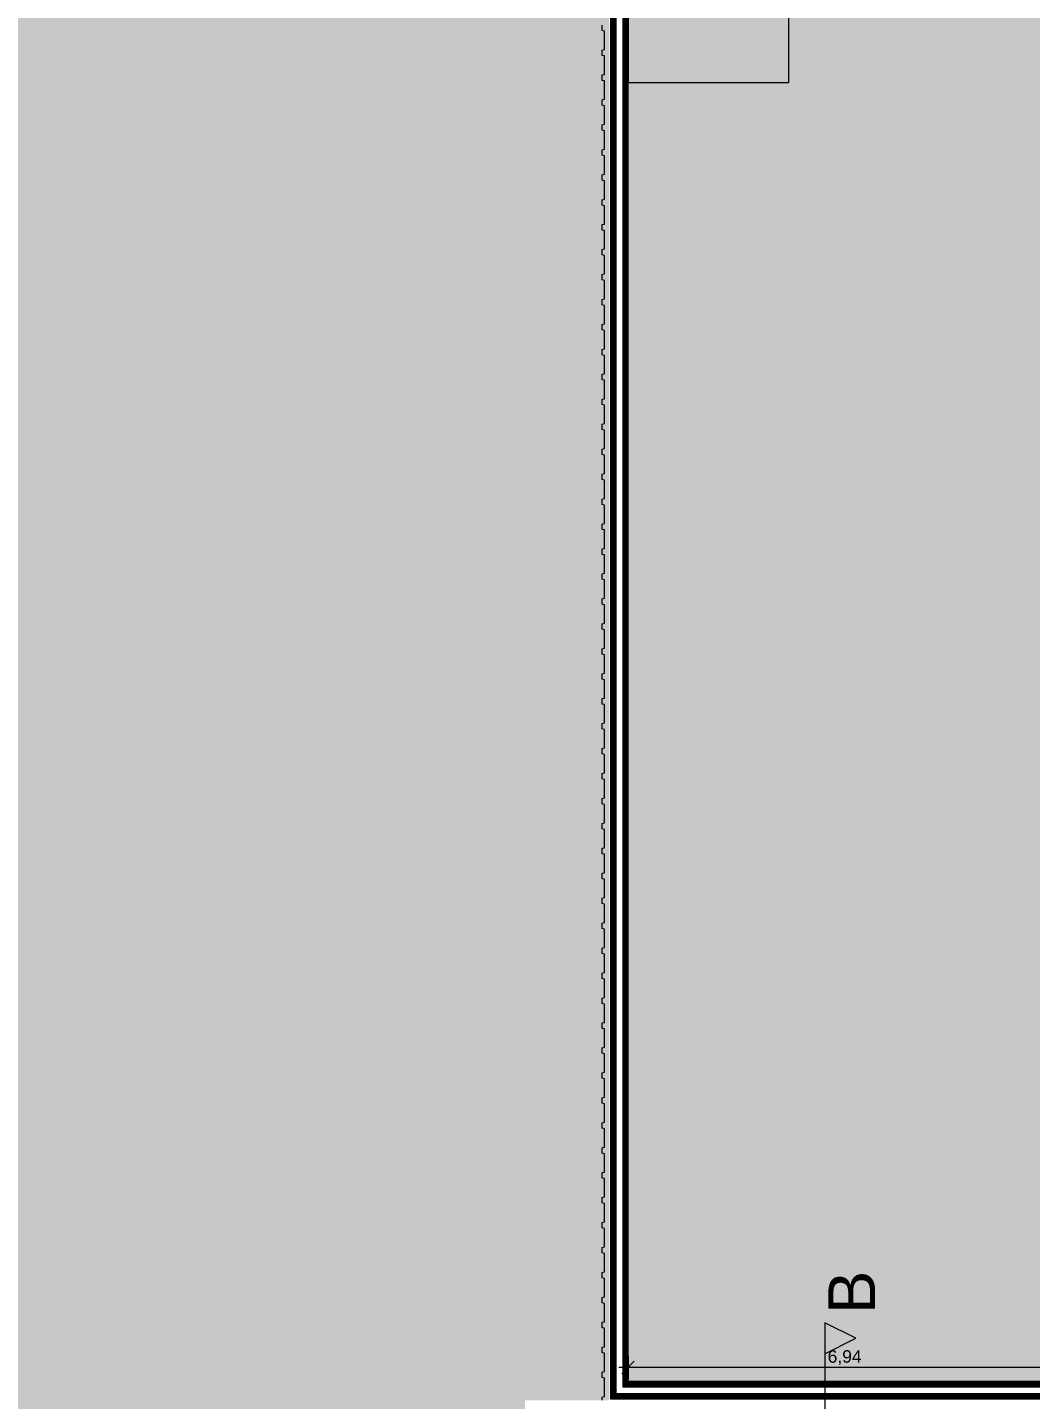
# Model space of a CAD drawing. Header units: millimetres. Extents: x 141848 to 1648660, y -465012 to -151356.
# Drawn here: x 209873 to 225961, y -253406 to -231406 of the extents above; entities that cross this region are included whole.
import ezdxf

# ---------------------------------------------------------------- set-up
doc = ezdxf.new("R2010")
doc.units = ezdxf.units.MM
doc.header["$MEASUREMENT"] = 0
doc.linetypes.add('Wipeout_Contour', pattern=[1000, 0, -1000])
for name, color, linetype in [('Cotations - 1_100', 7, 'Continuous'), ('Intérieur - Agencement', 7, 'Continuous'), ('Marques - Coupes', 7, 'Continuous'), ('Sols_ Dalles', 7, 'Continuous')]:
    doc.layers.add(name, color=color, linetype=linetype)
doc.styles.add('STYLE_GENERE_2', font='')
doc.styles.get('STYLE_GENERE_2').set_extended_font_data('Arial')
doc.dimstyles.new('STYLE_GENERE__5', dxfattribs={"dimtxt": 200, "dimasz": 190, "dimexe": 0.18, "dimexo": 0.0625, "dimgap": 0, "dimtad": 1, "dimtih": 1, "dimtoh": 1, "dimlfac": 0.001, "dimzin": 0, "dimdsep": 46, "dimtxsty": 'STYLE_GENERE_2', "dimblk": 'ARROWHEAD_6', "dimblk1": 'ARROWHEAD_6', "dimblk2": 'ARROWHEAD_6', "dimcen": 0.09, "dimse1": 1, "dimse2": 1, "dimclrd": 7, "dimclre": 7, "dimclrt": 7, "dimazin": 0, "dimtfac": 1, "dimtdec": 4, "dimtmove": 0, "dimatfit": 3, "dimfxl": 0, "dimtolj": 1, "dimtzin": 0, "dimarcsym": 0})
pattern_1 = [(45, (0, 175), (-55.684659, 55.684659), [0, -52.5, 0, -78.75]), (110, (175, 175), (74.000794, 26.934086), [0, -38.5, 0, -66.5])]
pattern_2 = [(45, (0, 0), (-7.0710678, 7.0710678), [])]

# ---------------------------------------------------------------- blocks, each defined once
blk = doc.blocks.new('Dalle_22_2', base_point=(219226, -173396))
at = {"layer": 'Sols_ Dalles', "linetype": 'Continuous', "lineweight": 0, "true_color": 0x3f3f3f}
blk.add_hatch(color=250, dxfattribs=at).paths.add_polyline_path([(219226, -173396), (219226, -253396), (244226, -253396), (244226, -173396)])
at = {"layer": 'Sols_ Dalles', "color": 250, "linetype": 'Continuous', "lineweight": 5, "true_color": 0x1f1f1f, "flags": 128}
blk.add_lwpolyline([(219226, -173396), (219226, -253396), (244226, -253396), (244226, -173396)], close=True, dxfattribs=at)
blk = doc.blocks.new('Mur_95_2', base_point=(219226, -253396))
at = {"color": 254, "linetype": 'Wipeout_Contour', "lineweight": 0, "ltscale": 1005206.020442623}
blk.add_wipeout([(219241, -253381), (219226, -253396), (219241, -253396)], dxfattribs=at)
at = {"linetype": 'Continuous', "lineweight": 5, "true_color": 0x5f5f5f}
h = blk.add_hatch(dxfattribs=at)
h.set_pattern_fill('Enduit_0002', color=251, style=0, pattern_type=2)
h.set_pattern_definition(pattern_1)
h.paths.add_polyline_path([(219241, -253381), (219226, -253396), (219241, -253396)])
at = {"color": 254, "linetype": 'Wipeout_Contour', "lineweight": 0, "ltscale": 1005231.83702656}
blk.add_wipeout([(219311, -253311), (219241, -253381), (219311, -253381)], dxfattribs=at)
at = {"linetype": 'Continuous', "lineweight": 5, "true_color": 0x5f5f5f}
h = blk.add_hatch(dxfattribs=at)
h.set_pattern_fill('Briques_terre_cuite__int_94', color=251, style=0, pattern_type=2)
h.set_pattern_definition(pattern_2)
h.paths.add_polyline_path([(219311, -253311), (219241, -253381), (219311, -253381)])
at = {"color": 254, "linetype": 'Wipeout_Contour', "lineweight": 0, "ltscale": 1005232.678426696}
blk.add_wipeout([(219421, -253201), (219311, -253311), (219421, -253311)], dxfattribs=at)
at = {"color": 254, "linetype": 'Wipeout_Contour', "lineweight": 0, "ltscale": 1229175.279748414}
blk.add_wipeout([(219241, -253381), (219241, -173415), (219226, -173415), (219226, -253381)], dxfattribs=at)
at = {"color": 254, "linetype": 'Wipeout_Contour', "lineweight": 0, "ltscale": 1005125.607326897}
blk.add_wipeout([(219506, -253116), (219491, -253131), (219506, -253131)], dxfattribs=at)
at = {"linetype": 'Continuous', "lineweight": 5, "true_color": 0x5f5f5f}
h = blk.add_hatch(dxfattribs=at)
h.set_pattern_fill('Enduit_0002', color=251, style=0, pattern_type=2)
h.set_pattern_definition(pattern_1)
h.paths.add_polyline_path([(219241, -253381), (219241, -173415), (219226, -173415), (219226, -253381)])
h = blk.add_hatch(dxfattribs=at)
h.set_pattern_fill('Enduit_0002', color=251, style=0, pattern_type=2)
h.set_pattern_definition(pattern_1)
h.paths.add_polyline_path([(219506, -253116), (219491, -253131), (219506, -253131)])
at = {"color": 254, "linetype": 'Wipeout_Contour', "lineweight": 0, "ltscale": 1005177.218901073}
blk.add_wipeout([(219491, -253131), (219421, -253201), (219491, -253201)], dxfattribs=at)
at = {"color": 254, "linetype": 'Wipeout_Contour', "lineweight": 0, "ltscale": 1005184.760481232}
blk.add_wipeout([(219226, -253381), (219226, -253396), (219241, -253381)], dxfattribs=at)
at = {"linetype": 'Continuous', "lineweight": 5, "true_color": 0x5f5f5f}
h = blk.add_hatch(dxfattribs=at)
h.set_pattern_fill('Briques_terre_cuite__int_94', color=251, style=0, pattern_type=2)
h.set_pattern_definition(pattern_2)
h.paths.add_polyline_path([(219491, -253131), (219421, -253201), (219491, -253201)])
h = blk.add_hatch(dxfattribs=at)
h.set_pattern_fill('Enduit_0002', color=251, style=0, pattern_type=2)
h.set_pattern_definition(pattern_1)
h.paths.add_polyline_path([(219226, -253381), (219226, -253396), (219241, -253381)])
at = {"color": 254, "linetype": 'Wipeout_Contour', "lineweight": 0, "ltscale": 1229278.542557207}
blk.add_wipeout([(219311, -253311), (219311, -173485), (219241, -173485), (219241, -253311)], dxfattribs=at)
at = {"linetype": 'Continuous', "lineweight": 5, "true_color": 0x5f5f5f}
h = blk.add_hatch(dxfattribs=at)
h.set_pattern_fill('Briques_terre_cuite__int_94', color=251, style=0, pattern_type=2)
h.set_pattern_definition(pattern_2)
h.paths.add_polyline_path([(219311, -253311), (219311, -173485), (219241, -173485), (219241, -253311)])
at = {"color": 254, "linetype": 'Wipeout_Contour', "lineweight": 0, "ltscale": 1005132.996614195}
blk.add_wipeout([(219241, -253311), (219241, -253381), (219311, -253311)], dxfattribs=at)
at = {"linetype": 'Continuous', "lineweight": 5, "true_color": 0x5f5f5f}
h = blk.add_hatch(dxfattribs=at)
h.set_pattern_fill('Briques_terre_cuite__int_94', color=251, style=0, pattern_type=2)
h.set_pattern_definition(pattern_2)
h.paths.add_polyline_path([(219241, -253311), (219241, -253381), (219311, -253311)])
at = {"color": 254, "linetype": 'Wipeout_Contour', "lineweight": 0, "ltscale": 1229507.699813745}
blk.add_wipeout([(219421, -253201), (219421, -173595), (219311, -173595), (219311, -253201)], dxfattribs=at)
at = {"color": 254, "linetype": 'Wipeout_Contour', "lineweight": 0, "ltscale": 1005077.412190954}
blk.add_wipeout([(219311, -253201), (219311, -253311), (219421, -253201)], dxfattribs=at)
at = {"color": 7, "linetype": 'Continuous', "lineweight": 5}
for p, q in [((219241, -173485), (219241, -253311)), ((219241, -253311), (219241, -253381)), ((219241, -253381), (219311, -253381))]:
    blk.add_line(p, q, dxfattribs=at)
at = {"color": 7, "linetype": 'Continuous', "lineweight": 5, "flags": 128}
for points in [[(219226, -173400), (219226, -253396)], [(219226, -253396), (219241, -253396)]]:
    blk.add_lwpolyline(points, dxfattribs=at)
at = {"color": 254, "linetype": 'Wipeout_Contour', "lineweight": 0, "ltscale": 1229866.04819623}
blk.add_wipeout([(219506, -253116), (219506, -173680), (219491, -173680), (219491, -253116)], dxfattribs=at)
at = {"linetype": 'Continuous', "lineweight": 5, "true_color": 0x5f5f5f}
h = blk.add_hatch(dxfattribs=at)
h.set_pattern_fill('Enduit_0002', color=251, style=0, pattern_type=2)
h.set_pattern_definition(pattern_1)
h.paths.add_polyline_path([(219506, -253116), (219506, -173680), (219491, -173680), (219491, -253116)])
at = {"color": 254, "linetype": 'Wipeout_Contour', "lineweight": 0, "ltscale": 1005104.347246534}
blk.add_wipeout([(219491, -253116), (219491, -253131), (219506, -253116)], dxfattribs=at)
at = {"linetype": 'Continuous', "lineweight": 5, "true_color": 0x5f5f5f}
h = blk.add_hatch(dxfattribs=at)
h.set_pattern_fill('Enduit_0002', color=251, style=0, pattern_type=2)
h.set_pattern_definition(pattern_1)
h.paths.add_polyline_path([(219491, -253116), (219491, -253131), (219506, -253116)])
at = {"color": 254, "linetype": 'Wipeout_Contour', "lineweight": 0, "ltscale": 1229747.775588619}
blk.add_wipeout([(219491, -253131), (219491, -173665), (219421, -173665), (219421, -253131)], dxfattribs=at)
at = {"linetype": 'Continuous', "lineweight": 5, "true_color": 0x5f5f5f}
h = blk.add_hatch(dxfattribs=at)
h.set_pattern_fill('Briques_terre_cuite__int_94', color=251, style=0, pattern_type=2)
h.set_pattern_definition(pattern_2)
h.paths.add_polyline_path([(219491, -253131), (219491, -173665), (219421, -173665), (219421, -253131)])
at = {"color": 254, "linetype": 'Wipeout_Contour', "lineweight": 0, "ltscale": 1005078.374192049}
blk.add_wipeout([(219421, -253131), (219421, -253201), (219491, -253131)], dxfattribs=at)
at = {"linetype": 'Continuous', "lineweight": 5, "true_color": 0x5f5f5f}
h = blk.add_hatch(dxfattribs=at)
h.set_pattern_fill('Briques_terre_cuite__int_94', color=251, style=0, pattern_type=2)
h.set_pattern_definition(pattern_2)
h.paths.add_polyline_path([(219421, -253131), (219421, -253201), (219491, -253131)])
at = {"color": 7, "linetype": 'Continuous', "lineweight": 5}
for p, q in [((219311, -173595), (219311, -253201)), ((219421, -173665), (219421, -253131)), ((219491, -253131), (219491, -173665)), ((219311, -253201), (219311, -253311)), ((219421, -253131), (219421, -253201)), ((219421, -253201), (219491, -253201)), ((219491, -253131), (219506, -253131)), ((219311, -253311), (219421, -253311))]:
    blk.add_line(p, q, dxfattribs=at)
at = {"color": 7, "linetype": 'Continuous', "lineweight": 5, "flags": 128}
blk.add_lwpolyline([(219506, -253116), (219506, -173680)], dxfattribs=at)
blk = doc.blocks.new('Mur_159_2', base_point=(228451, -253396))
at = {"color": 254, "linetype": 'Wipeout_Contour', "lineweight": 0, "ltscale": 1352475.458705811}
blk.add_wipeout([(219241, -253396), (228451, -253396), (228451, -253381), (219241, -253381)], dxfattribs=at)
at = {"linetype": 'Continuous', "lineweight": 5, "true_color": 0x5f5f5f}
h = blk.add_hatch(dxfattribs=at)
h.set_pattern_fill('Enduit_0002', color=251, style=0, pattern_type=2)
h.set_pattern_definition(pattern_1)
h.paths.add_polyline_path([(219241, -253396), (228451, -253396), (228451, -253381), (219241, -253381)])
at = {"color": 254, "linetype": 'Wipeout_Contour', "lineweight": 0, "ltscale": 1352439.678045257}
blk.add_wipeout([(219311, -253381), (228451, -253381), (228451, -253311), (219311, -253311)], dxfattribs=at)
at = {"linetype": 'Continuous', "lineweight": 5, "true_color": 0x5f5f5f}
h = blk.add_hatch(dxfattribs=at)
h.set_pattern_fill('Briques_terre_cuite__int_94', color=251, style=0, pattern_type=2)
h.set_pattern_definition(pattern_2)
h.paths.add_polyline_path([(219311, -253381), (228451, -253381), (228451, -253311), (219311, -253311)])
at = {"color": 254, "linetype": 'Wipeout_Contour', "lineweight": 0, "ltscale": 1352313.97294832}
blk.add_wipeout([(219421, -253311), (228451, -253311), (228451, -253201), (219421, -253201)], dxfattribs=at)
at = {"color": 7, "linetype": 'Continuous', "lineweight": 5}
for p, q in [((219241, -253381), (219311, -253381)), ((219311, -253381), (228451, -253381))]:
    blk.add_line(p, q, dxfattribs=at)
at = {"color": 7, "linetype": 'Continuous', "lineweight": 5, "flags": 128}
blk.add_lwpolyline([(219241, -253396), (228451, -253396)], dxfattribs=at)
at = {"color": 254, "linetype": 'Wipeout_Contour', "lineweight": 0, "ltscale": 1349341.825397749}
blk.add_wipeout([(226441, -253116), (219506, -253116), (219506, -253131), (226441, -253131)], dxfattribs=at)
at = {"linetype": 'Continuous', "lineweight": 5, "true_color": 0x5f5f5f}
h = blk.add_hatch(dxfattribs=at)
h.set_pattern_fill('Enduit_0002', color=251, style=0, pattern_type=2)
h.set_pattern_definition(pattern_1)
h.paths.add_polyline_path([(226441, -253116), (219506, -253116), (219506, -253131), (226441, -253131)])
at = {"color": 254, "linetype": 'Wipeout_Contour', "lineweight": 0, "ltscale": 1361330.529918473}
blk.add_wipeout([(226541, -253131), (228451, -253131), (228451, -253116), (226541, -253116)], dxfattribs=at)
at = {"linetype": 'Continuous', "lineweight": 5, "true_color": 0x5f5f5f}
h = blk.add_hatch(dxfattribs=at)
h.set_pattern_fill('Enduit_0002', color=251, style=0, pattern_type=2)
h.set_pattern_definition(pattern_1)
h.paths.add_polyline_path([(226541, -253131), (228451, -253131), (228451, -253116), (226541, -253116)])
at = {"color": 254, "linetype": 'Wipeout_Contour', "lineweight": 0, "ltscale": 1352135.992102081}
blk.add_wipeout([(219491, -253201), (228451, -253201), (228451, -253131), (219491, -253131)], dxfattribs=at)
at = {"linetype": 'Continuous', "lineweight": 5, "true_color": 0x5f5f5f}
h = blk.add_hatch(dxfattribs=at)
h.set_pattern_fill('Briques_terre_cuite__int_94', color=251, style=0, pattern_type=2)
h.set_pattern_definition(pattern_2)
h.paths.add_polyline_path([(219491, -253201), (228451, -253201), (228451, -253131), (219491, -253131)])
at = {"color": 7, "linetype": 'Continuous', "lineweight": 5}
for p, q in [((219421, -253201), (219491, -253201)), ((219491, -253131), (219506, -253131)), ((219491, -253201), (228451, -253201)), ((226441, -253131), (219506, -253131)), ((226441, -253116), (226441, -253131)), ((226441, -253131), (226541, -253131)), ((226541, -253131), (226541, -253116)), ((228451, -253131), (226541, -253131)), ((219311, -253311), (219421, -253311)), ((219421, -253311), (228451, -253311))]:
    blk.add_line(p, q, dxfattribs=at)
at = {"color": 7, "linetype": 'Continuous', "lineweight": 5, "flags": 128}
for points in [[(226441, -253116), (219506, -253116)], [(228451, -253116), (226541, -253116)]]:
    blk.add_lwpolyline(points, dxfattribs=at)
blk = doc.blocks.new('Tôle profilée 25_11')
at = {"color": 7, "linetype": 'Continuous', "lineweight": 5}
for p, q in [((-38, 65005), (-38, 64956.75)), ((-38, 64956.75), (0, 64947.225)), ((0, 64947.225), (0, 64800)), ((0, 64800), (0, 64652.775)), ((0, 64652.775), (-38, 64643.25)), ((-38, 64643.25), (-38, 64556.75)), ((-38, 64556.75), (0, 64547.225)), ((0, 64547.225), (0, 64400)), ((0, 64252.775), (-38, 64243.25)), ((-38, 64243.25), (-38, 64156.75)), ((0, 64400), (0, 64252.775)), ((-38, 64156.75), (0, 64147.225)), ((0, 64147.225), (0, 64000)), ((0, 63852.775), (-38, 63843.25)), ((-38, 63843.25), (-38, 63756.75)), ((0, 64000), (0, 63852.775)), ((-38, 63756.75), (0, 63747.225)), ((0, 63747.225), (0, 63600)), ((0, 63600), (0, 63452.775)), ((0, 63452.775), (-38, 63443.25)), ((-38, 63443.25), (-38, 63356.75)), ((-38, 63356.75), (0, 63347.225)), ((0, 63347.225), (0, 63200)), ((0, 63200), (0, 63052.775)), ((0, 63052.775), (-38, 63043.25)), ((-38, 63043.25), (-38, 62956.75)), ((-38, 62956.75), (0, 62947.225)), ((0, 62947.225), (0, 62800)), ((0, 62800), (0, 62652.775)), ((0, 62652.775), (-38, 62643.25)), ((-38, 62643.25), (-38, 62556.75)), ((-38, 62556.75), (0, 62547.225)), ((0, 62547.225), (0, 62400)), ((0, 62400), (0, 62252.775)), ((0, 62252.775), (-38, 62243.25)), ((-38, 62243.25), (-38, 62156.75)), ((-38, 62156.75), (0, 62147.225)), ((0, 62147.225), (0, 62000)), ((0, 61852.775), (-38, 61843.25)), ((-38, 61843.25), (-38, 61756.75)), ((0, 62000), (0, 61852.775)), ((-38, 61756.75), (0, 61747.225)), ((0, 61747.225), (0, 61600)), ((0, 61452.775), (-38, 61443.25)), ((-38, 61443.25), (-38, 61356.75)), ((0, 61600), (0, 61452.775)), ((-38, 61356.75), (0, 61347.225)), ((0, 61347.225), (0, 61200)), ((0, 61200), (0, 61052.775)), ((0, 61052.775), (-38, 61043.25)), ((-38, 61043.25), (-38, 60956.75)), ((-38, 60956.75), (0, 60947.225)), ((0, 60947.225), (0, 60800)), ((0, 60800), (0, 60652.775)), ((0, 60652.775), (-38, 60643.25)), ((-38, 60643.25), (-38, 60556.75)), ((-38, 60556.75), (0, 60547.225)), ((0, 60547.225), (0, 60400)), ((0, 60400), (0, 60252.775)), ((0, 60252.775), (-38, 60243.25)), ((-38, 60243.25), (-38, 60156.75)), ((-38, 60156.75), (0, 60147.225)), ((0, 60147.225), (0, 60000)), ((0, 59852.775), (-38, 59843.25)), ((-38, 59843.25), (-38, 59756.75)), ((0, 60000), (0, 59852.775)), ((-38, 59756.75), (0, 59747.225)), ((0, 59747.225), (0, 59600)), ((0, 59452.775), (-38, 59443.25)), ((-38, 59443.25), (-38, 59356.75)), ((0, 59600), (0, 59452.775)), ((-38, 59356.75), (0, 59347.225)), ((0, 59347.225), (0, 59200)), ((0, 59200), (0, 59052.775)), ((0, 59052.775), (-38, 59043.25)), ((-38, 59043.25), (-38, 58956.75)), ((-38, 58956.75), (0, 58947.225)), ((0, 58947.225), (0, 58800)), ((0, 58800), (0, 58652.775)), ((0, 58652.775), (-38, 58643.25)), ((-38, 58643.25), (-38, 58556.75)), ((-38, 58556.75), (0, 58547.225)), ((0, 58547.225), (0, 58400)), ((0, 58400), (0, 58252.775)), ((0, 58252.775), (-38, 58243.25)), ((-38, 58243.25), (-38, 58156.75)), ((-38, 58156.75), (0, 58147.225)), ((0, 58147.225), (0, 58000)), ((0, 58000), (0, 57852.775)), ((0, 57852.775), (-38, 57843.25)), ((-38, 57843.25), (-38, 57756.75)), ((-38, 57756.75), (0, 57747.225)), ((0, 57747.225), (0, 57600)), ((0, 57452.775), (-38, 57443.25)), ((-38, 57443.25), (-38, 57356.75)), ((0, 57600), (0, 57452.775)), ((-38, 57356.75), (0, 57347.225)), ((0, 57347.225), (0, 57200)), ((0, 57052.775), (-38, 57043.25)), ((-38, 57043.25), (-38, 56956.75)), ((0, 57200), (0, 57052.775)), ((-38, 56956.75), (0, 56947.225)), ((0, 56947.225), (0, 56800)), ((0, 56800), (0, 56652.775)), ((0, 56652.775), (-38, 56643.25)), ((-38, 56643.25), (-38, 56556.75)), ((-38, 56556.75), (0, 56547.225)), ((0, 56547.225), (0, 56400)), ((0, 56400), (0, 56252.775)), ((0, 56252.775), (-38, 56243.25)), ((-38, 56243.25), (-38, 56156.75)), ((-38, 56156.75), (0, 56147.225)), ((0, 56147.225), (0, 56000)), ((0, 56000), (0, 55852.775)), ((0, 55852.775), (-38, 55843.25)), ((-38, 55843.25), (-38, 55756.75)), ((-38, 55756.75), (0, 55747.225)), ((0, 55747.225), (0, 55600)), ((0, 55452.775), (-38, 55443.25)), ((-38, 55443.25), (-38, 55356.75)), ((0, 55600), (0, 55452.775)), ((-38, 55356.75), (0, 55347.225)), ((0, 55347.225), (0, 55200)), ((0, 55052.775), (-38, 55043.25)), ((-38, 55043.25), (-38, 54956.75)), ((0, 55200), (0, 55052.775)), ((-38, 54956.75), (0, 54947.225)), ((0, 54947.225), (0, 54800)), ((0, 54800), (0, 54652.775)), ((0, 54652.775), (-38, 54643.25)), ((-38, 54643.25), (-38, 54556.75)), ((-38, 54556.75), (0, 54547.225)), ((0, 54547.225), (0, 54400)), ((0, 54400), (0, 54252.775)), ((0, 54252.775), (-38, 54243.25)), ((-38, 54243.25), (-38, 54156.75)), ((-38, 54156.75), (0, 54147.225)), ((0, 54147.225), (0, 54000)), ((0, 54000), (0, 53852.775)), ((0, 53852.775), (-38, 53843.25)), ((-38, 53843.25), (-38, 53756.75)), ((-38, 53756.75), (0, 53747.225)), ((0, 53747.225), (0, 53600)), ((0, 53600), (0, 53452.775)), ((0, 53452.775), (-38, 53443.25)), ((-38, 53443.25), (-38, 53356.75)), ((-38, 53356.75), (0, 53347.225)), ((0, 53347.225), (0, 53200)), ((0, 53052.775), (-38, 53043.25)), ((-38, 53043.25), (-38, 52956.75)), ((0, 53200), (0, 53052.775)), ((-38, 52956.75), (0, 52947.225)), ((0, 52947.225), (0, 52800)), ((0, 52652.775), (-38, 52643.25)), ((-38, 52643.25), (-38, 52556.75)), ((0, 52800), (0, 52652.775)), ((-38, 52556.75), (0, 52547.225)), ((0, 52547.225), (0, 52400)), ((0, 52400), (0, 52252.775)), ((0, 52252.775), (-38, 52243.25)), ((-38, 52243.25), (-38, 52156.75)), ((-38, 52156.75), (0, 52147.225)), ((0, 52147.225), (0, 52000)), ((0, 52000), (0, 51852.775)), ((0, 51852.775), (-38, 51843.25)), ((-38, 51843.25), (-38, 51756.75)), ((-38, 51756.75), (0, 51747.225)), ((0, 51747.225), (0, 51600)), ((0, 51600), (0, 51452.775)), ((0, 51452.775), (-38, 51443.25)), ((-38, 51443.25), (-38, 51356.75)), ((-38, 51356.75), (0, 51347.225)), ((0, 51347.225), (0, 51200)), ((0, 51052.775), (-38, 51043.25)), ((-38, 51043.25), (-38, 50956.75)), ((0, 51200), (0, 51052.775)), ((-38, 50956.75), (0, 50947.225)), ((0, 50947.225), (0, 50800)), ((0, 50652.775), (-38, 50643.25)), ((-38, 50643.25), (-38, 50556.75)), ((0, 50800), (0, 50652.775)), ((-38, 50556.75), (0, 50547.225)), ((0, 50547.225), (0, 50400)), ((0, 50400), (0, 50252.775)), ((0, 50252.775), (-38, 50243.25)), ((-38, 50243.25), (-38, 50156.75)), ((-38, 50156.75), (0, 50147.225)), ((0, 50147.225), (0, 50000)), ((0, 50000), (0, 49852.775)), ((0, 49852.775), (-38, 49843.25)), ((-38, 49843.25), (-38, 49756.75)), ((-38, 49756.75), (0, 49747.225)), ((0, 49747.225), (0, 49600)), ((0, 49600), (0, 49452.775)), ((0, 49452.775), (-38, 49443.25)), ((-38, 49443.25), (-38, 49356.75)), ((-38, 49356.75), (0, 49347.225)), ((0, 49347.225), (0, 49200)), ((0, 49200), (0, 49052.775)), ((0, 49052.775), (-38, 49043.25)), ((-38, 49043.25), (-38, 48956.75)), ((-38, 48956.75), (0, 48947.225)), ((0, 48947.225), (0, 48800)), ((0, 48652.775), (-38, 48643.25)), ((-38, 48643.25), (-38, 48556.75)), ((0, 48800), (0, 48652.775)), ((-38, 48556.75), (0, 48547.225)), ((0, 48547.225), (0, 48400)), ((0, 48252.775), (-38, 48243.25)), ((-38, 48243.25), (-38, 48156.75)), ((0, 48400), (0, 48252.775)), ((-38, 48156.75), (0, 48147.225)), ((0, 48147.225), (0, 48000)), ((0, 48000), (0, 47852.775)), ((0, 47852.775), (-38, 47843.25)), ((-38, 47843.25), (-38, 47756.75)), ((-38, 47756.75), (0, 47747.225)), ((0, 47747.225), (0, 47600)), ((0, 47600), (0, 47452.775)), ((0, 47452.775), (-38, 47443.25)), ((-38, 47443.25), (-38, 47356.75)), ((-38, 47356.75), (0, 47347.225)), ((0, 47347.225), (0, 47200)), ((0, 47200), (0, 47052.775)), ((0, 47052.775), (-38, 47043.25)), ((-38, 47043.25), (-38, 46956.75)), ((-38, 46956.75), (0, 46947.225)), ((0, 46947.225), (0, 46800)), ((0, 46652.775), (-38, 46643.25)), ((-38, 46643.25), (-38, 46556.75)), ((0, 46800), (0, 46652.775)), ((-38, 46556.75), (0, 46547.225)), ((0, 46547.225), (0, 46400)), ((0, 46252.775), (-38, 46243.25)), ((-38, 46243.25), (-38, 46156.75)), ((0, 46400), (0, 46252.775)), ((-38, 46156.75), (0, 46147.225)), ((0, 46147.225), (0, 46000)), ((0, 46000), (0, 45852.775)), ((0, 45852.775), (-38, 45843.25)), ((-38, 45843.25), (-38, 45756.75)), ((-38, 45756.75), (0, 45747.225)), ((0, 45747.225), (0, 45600)), ((0, 45600), (0, 45452.775)), ((0, 45452.775), (-38, 45443.25)), ((-38, 45443.25), (-38, 45356.75)), ((-38, 45356.75), (0, 45347.225)), ((0, 45347.225), (0, 45200)), ((0, 45200), (0, 45052.775)), ((0, 45052.775), (-38, 45043.25)), ((-38, 45043.25), (-38, 44956.75)), ((-38, 44956.75), (0, 44947.225)), ((0, 44947.225), (0, 44800)), ((0, 44800), (0, 44652.775)), ((0, 44652.775), (-38, 44643.25)), ((-38, 44643.25), (-38, 44556.75)), ((-38, 44556.75), (0, 44547.225)), ((0, 44547.225), (0, 44400)), ((0, 44252.775), (-38, 44243.25)), ((-38, 44243.25), (-38, 44156.75)), ((0, 44400), (0, 44252.775)), ((-38, 44156.75), (0, 44147.225)), ((0, 44147.225), (0, 44000)), ((0, 43852.775), (-38, 43843.25)), ((-38, 43843.25), (-38, 43756.75)), ((0, 44000), (0, 43852.775)), ((-38, 43756.75), (0, 43747.225)), ((0, 43747.225), (0, 43600)), ((0, 43600), (0, 43452.775)), ((0, 43452.775), (-38, 43443.25)), ((-38, 43443.25), (-38, 43356.75)), ((-38, 43356.75), (0, 43347.225)), ((0, 43347.225), (0, 43200)), ((0, 43200), (0, 43052.775)), ((0, 43052.775), (-38, 43043.25)), ((-38, 43043.25), (-38, 42956.75))]:
    blk.add_line(p, q, dxfattribs=at)
blk = doc.blocks.new('*D522')
at = {"layer": 'Cotations - 1_100', "color": 7, "linetype": 'Continuous', "lineweight": 5}
for p, q in [((219506, -252704), (219506, -253079)), ((226441, -252704), (226441, -253079)), ((219506, -252892), (219356, -252892)), ((219606, -252792), (219406, -252992)), ((226441, -252892), (219506, -252892)), ((226341, -252992), (226541, -252792)), ((226641, -252792), (226441, -252992)), ((226541, -252892), (226441, -252892))]:
    blk.add_line(p, q, dxfattribs=at)
at = {"layer": 'Cotations - 1_100', "color": 7, "lineweight": 5, "insert": (222707, -252852), "char_height": 200, "attachment_point": 7, "style": 'STYLE_GENERE_2'}
blk.add_mtext('\\A1;{\\pql;\\fArial|b0|i0|c0|p38;6,94}', dxfattribs=at)
blk = doc.blocks.new('ARROWHEAD_6')
at = {"color": 0, "linetype": 'Continuous', "lineweight": 0}
for p, q in [((0, 0), (-1, 0)), ((-0.5, -0.5), (0.5, 0.5))]:
    blk.add_line(p, q, dxfattribs=at)
blk = doc.blocks.new('Plan de coupe_2_2', base_point=(222661, -252424))
at = {"layer": 'Marques - Coupes', "linetype": 'Continuous', "lineweight": 0, "true_color": 0x000000}
for points in [[(222661, -252174), (222661, -252674), (223161, -252424)], [(222661, -262816), (223161, -262566), (222661, -262316)]]:
    blk.add_hatch(color=18, dxfattribs=at).paths.add_polyline_path(points)
at = {"layer": 'Marques - Coupes', "color": 7, "linetype": 'Continuous', "lineweight": 5}
blk.add_line((222661, -252674), (222661, -262316), dxfattribs=at)
at = {"layer": 'Marques - Coupes', "color": 7, "linetype": 'Continuous', "lineweight": 5, "flags": 128}
for points in [[(222661, -252174), (222661, -252674), (223161, -252424)], [(222661, -262816), (222661, -262316), (223161, -262566)]]:
    blk.add_lwpolyline(points, close=True, dxfattribs=at)
at = {"layer": 'Marques - Coupes', "color": 7, "lineweight": 5, "char_height": 750, "rotation": 90, "style": 'STYLE_GENERE_2'}
for s, insert, attachment_point in [('\\A1;{\\pqr;\\pt0;\\fArial|b0|i0|c0|p38;B}', (223468, -251338), 9), ('\\A1;{\\pql;\\pt0;\\fArial|b0|i0|c0|p38;B}', (223468, -263651), 7)]:
    blk.add_mtext(s, dxfattribs=dict(at, insert=insert, attachment_point=attachment_point))

msp = doc.modelspace()

# ---------------------------------------------------------------- hatches: boundary and pattern name
at = {"linetype": 'Continuous', "lineweight": 0, "true_color": 0x6f6f6f}
h = msp.add_hatch(color=8, dxfattribs=at)
h.paths.add_polyline_path([(141848.442, -275935.042), (141848.442, -295062.571), (269220.821, -293826.868), (269220.821, -270902.734), (268763.049, -270902.734), (254213.6, -271040.575), (254213.6, -163437.635), (153156.2, -163437.635), (153156.2, -271040.575), (153182.962, -271040.57), (153183.146, -272000.514, -0.409427364), (149183.681, -275935.042)])
h.paths.add_polyline_path([(158435.584, -260639.953), (155145.584, -260639.953), (155145.584, -248364.953), (155145.584, -243089.974), (155145.584, -242189.974), (158435.584, -242189.974)], flags=0)
h.paths.add_polyline_path([(196775.042, -260810.571), (196775.042, -222495.57), (186955.542, -222495.57), (186955.542, -218295.57), (196754.55, -218295.57), (196754.55, -208495.57), (196754.55, -204495.57), (193355.542, -204495.57), (193355.542, -201780.57), (193355.542, -195161.535), (195576.034, -195161.535), (195576.034, -189810.571), (217850.068, -189810.571), (217850.068, -262266.885), (245610.045, -262266.885), (245610.045, -253395.571), (245626.034, -253395.571), (246426.034, -253395.571), (247826.034, -253395.571), (247826.034, -248005.571), (247826.034, -246605.571), (245626.034, -246605.571), (245610.045, -246605.571), (245610.045, -171995.57), (212806.28, -171995.57), (161503.433, -171995.57), (161503.433, -193810.571), (161503.433, -230015.57), (161503.433, -260810.571)], flags=0)
h.paths.add_polyline_path([(162737.042, -269433.913, -0.09031866), (162858.773, -268727.623, -0.201448728), (163912.639, -267592.74, -0.104211445), (164718.006, -267415.055), (165317.979, -267409.371, -0.104044608), (166125.354, -267571.244, -0.238255457), (167284.257, -268953.318, -0.055188622), (167336.836, -269390.334), (167338.931, -269611.438), (167351.046, -270890.267), (167092.583, -271892.761, -0.267949192), (165370.083, -272909.124), (164770.11, -272914.808, -0.193717464), (163379.252, -272370.185, -0.070568756), (163028.663, -271931.262, -0.131652498), (162751.253, -270933.845)], flags=0)
h.paths.add_polyline_path([(173316.986, -273599.031), (173316.986, -273452.052), (173330.488, -267377.824, -0.380556701), (175316.986, -265609.826), (175394.714, -265609.826), (175394.714, -270609.826), (190394.714, -270609.826), (190394.714, -265609.826), (195356.191, -265609.826, -0.414213562), (196856.191, -267109.826), (196856.191, -273660.699, -0.345501612), (195137.285, -275433.432), (175327.752, -275599.002, -0.415791099)], flags=0)
h.paths.add_polyline_path([(205510.093, -271504.083, -0.134473934), (205230.948, -270484.937), (205230.948, -268984.937, -0.414213562), (207230.948, -266984.937), (207830.948, -266984.937, -0.414213562), (209830.948, -268984.937), (209830.948, -270484.937, -0.128820346), (209574.03, -271465.581, -0.270936291), (207830.948, -272484.937), (207230.948, -272484.937, -0.264979997)], flags=0)
h.paths.add_polyline_path([(217862.687, -273329.325), (217869.949, -267730.336, -0.098561509), (218100.718, -266943.721), (218117.681, -266951.545, -0.258849002), (219955.479, -265605.827), (219953.141, -265587.294), (220637.569, -265587.294), (220637.569, -265687.294), (220637.569, -270687.294), (250537.569, -270687.294), (250537.569, -265687.294), (252208.004, -265687.294), (254186.294, -265687.294), (254186.294, -267687.294), (254186.294, -271062.255, 0.001345761), (254186.323, -271073.021), (254197.209, -273095.233, -0.414213562), (252208.004, -275105.97), (243484.534, -275105.97, -0.005188955), (243431.438, -275116.103), (235447.992, -275196.191), (220071.012, -275253.24, -0.386553331), (217873.089, -273475.385, -0.025189219)], flags=0)
at = {"layer": 'Intérieur - Agencement', "linetype": 'Continuous', "lineweight": 5}
msp.add_hatch(color=9, dxfattribs=at).paths.add_polyline_path([(239728.797, -175273.529), (221021.302, -175273.529), (221021.302, -246738.743), (223601.646, -177710.521)])
at = {"layer": 'Sols_ Dalles', "linetype": 'Continuous', "lineweight": 0, "true_color": 0x2e271c}
msp.add_hatch(color=250, dxfattribs=at).paths.add_polyline_path([(161503.433, -171995.57), (161503.433, -230015.57), (161503.433, -260810.571), (196775.042, -260810.571), (196775.042, -260795.571), (196775.042, -258649.982), (196775.042, -258010.558), (196775.042, -222495.57), (186955.542, -222495.57), (186955.542, -218295.57), (196754.55, -218295.57), (196754.55, -204495.57), (193355.542, -204495.57), (193355.542, -195161.535), (195576.034, -195161.535), (195576.034, -189810.571), (217805.542, -189810.571), (217805.542, -253395.57), (217805.542, -253415.571), (219205.542, -253415.571), (219205.542, -253395.57), (219205.542, -188410.571), (191955.542, -188410.571), (191955.542, -190035.076), (194140.476, -190023.061), (194160.967, -193749.52), (191976.034, -193761.535), (191955.542, -200380.57), (191955.542, -205895.57), (195354.55, -205895.57), (195354.55, -216895.57), (185555.542, -216895.57), (185555.542, -223895.57), (195354.55, -223895.57), (195354.55, -258649.982), (195354.55, -259410.571), (163990.222, -259410.571), (162860.681, -259410.571), (162860.681, -231415.57), (162860.681, -173395.57), (244226.034, -173395.57), (244226.034, -248005.571), (245626.034, -248005.571), (246426.034, -248005.571), (246426.034, -251817.03), (245610.045, -251817.03), (244211.034, -251817.03), (244211.034, -253395.571), (246426.034, -253395.571), (247826.034, -253395.571), (247826.034, -248005.571), (247826.034, -246605.571), (245626.034, -246605.571), (245626.034, -171995.57)])
at = {"layer": 'Sols_ Dalles', "linetype": 'Continuous', "lineweight": 0, "true_color": 0x102f29}
msp.add_hatch(color=118, dxfattribs=at).paths.add_polyline_path([(222085.805, -228716.763), (219505.542, -228716.763), (219505.542, -232288.387), (222085.805, -232288.387)])

# ---------------------------------------------------------------- linework, layer by layer
at = {"layer": 'Sols_ Dalles', "color": 7, "linetype": 'Continuous', "lineweight": 5, "flags": 128}
msp.add_lwpolyline([(222085.805, -228716.763), (219505.542, -228716.763), (219505.542, -232288.387), (222085.805, -232288.387)], close=True, dxfattribs=at)

# ---------------------------------------------------------------- block references
at = {"layer": 'Sols_ Dalles', "color": 250, "linetype": 'Continuous', "lineweight": 5, "true_color": 0x1f1f1f}
msp.add_blockref('Dalle_22_2', (219225.542, -173395.57), dxfattribs=at)

# ---------------------------------------------------------------- next in the draw order: block references
at = {"color": 7, "lineweight": 5}
msp.add_blockref('Mur_95_2', (219225.542, -253395.571), dxfattribs=at)

# ---------------------------------------------------------------- next in the draw order: block references
at = {"color": 7, "linetype": 'Continuous', "lineweight": 5, "xscale": -1, "zscale": 1000, "rotation": 180}
msp.add_blockref('Tôle profilée 25_11', (219125.542, -188410.571), dxfattribs=at)
at = {"color": 7, "lineweight": 5}
msp.add_blockref('Mur_159_2', (228451.034, -253395.571), dxfattribs=at)

# ---------------------------------------------------------------- next in the draw order: block references
at = {"layer": 'Marques - Coupes', "color": 7, "lineweight": 5}
msp.add_blockref('Plan de coupe_2_2', (222660.599, -252423.689), dxfattribs=at)

# ---------------------------------------------------------------- next in the draw order: dimensions: what is measured, and where the dimension line sits
at = {"layer": 'Cotations - 1_100', "color": 7, "linetype": 'Continuous', "lineweight": 5}
dim = msp.add_linear_dim(base=(219505.542, -252891.78), p1=(226441.303, -251965.44), p2=(219505.542, -213397.85), angle=180, dimstyle='STYLE_GENERE__5', dxfattribs=at)
dim.commit()
dim.dimension.update_dxf_attribs({"geometry": '*D522', "text_midpoint": (222967.13, -252751.78), "dimtype": 160})

doc.saveas('drawing.dxf')
